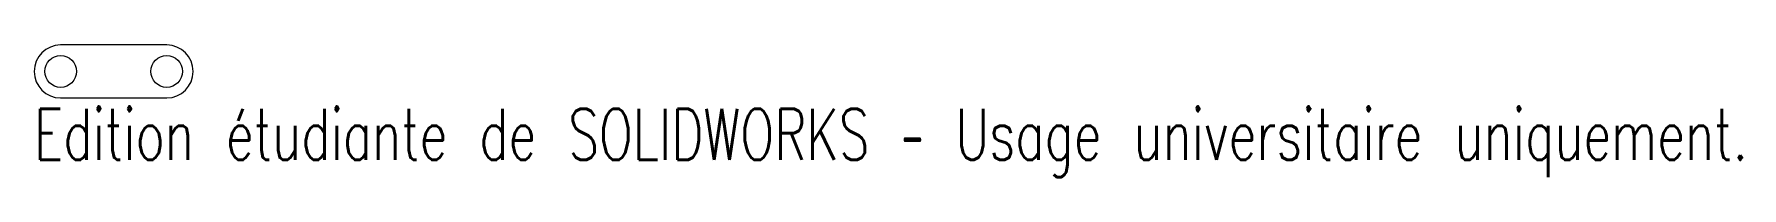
# Model space of a CAD drawing. Header units: millimetres. Extents: x 0 to 161, y -7 to 5.
import ezdxf

# ---------------------------------------------------------------- set-up
doc = ezdxf.new("R2010")
doc.units = ezdxf.units.MM
doc.styles.add('SLDTEXTSTYLE0', font='TXT', dxfattribs={"width": 0.7, "bigfont": 'bigfont'})

msp = doc.modelspace()

# ---------------------------------------------------------------- linework, layer by layer
at = {"color": 7, "linetype": 'Continuous', "lineweight": 15}
for p, q in [((12.5, 5), (2.5, 5)), ((2.5, 0), (12.5, 0))]:
    msp.add_line(p, q, dxfattribs=at)
for centre in [(2.5, 2.5), (12.5, 2.5)]:
    msp.add_circle(centre, 1.5, dxfattribs=at)
for centre, start, end in [((2.5, 2.5), 90, 270), ((12.5, 2.5), 270, 90)]:
    msp.add_arc(centre, 2.5, start, end, dxfattribs=at)

# ---------------------------------------------------------------- texts
at = {"color": 7, "linetype": 'Continuous', "insert": (0, -1.02), "char_height": 4.8336, "attachment_point": 1, "style": 'SLDTEXTSTYLE0'}
msp.add_mtext('Edition étudiante de SOLIDWORKS – Usage universitaire uniquement.', dxfattribs=at)

doc.saveas('drawing.dxf')
